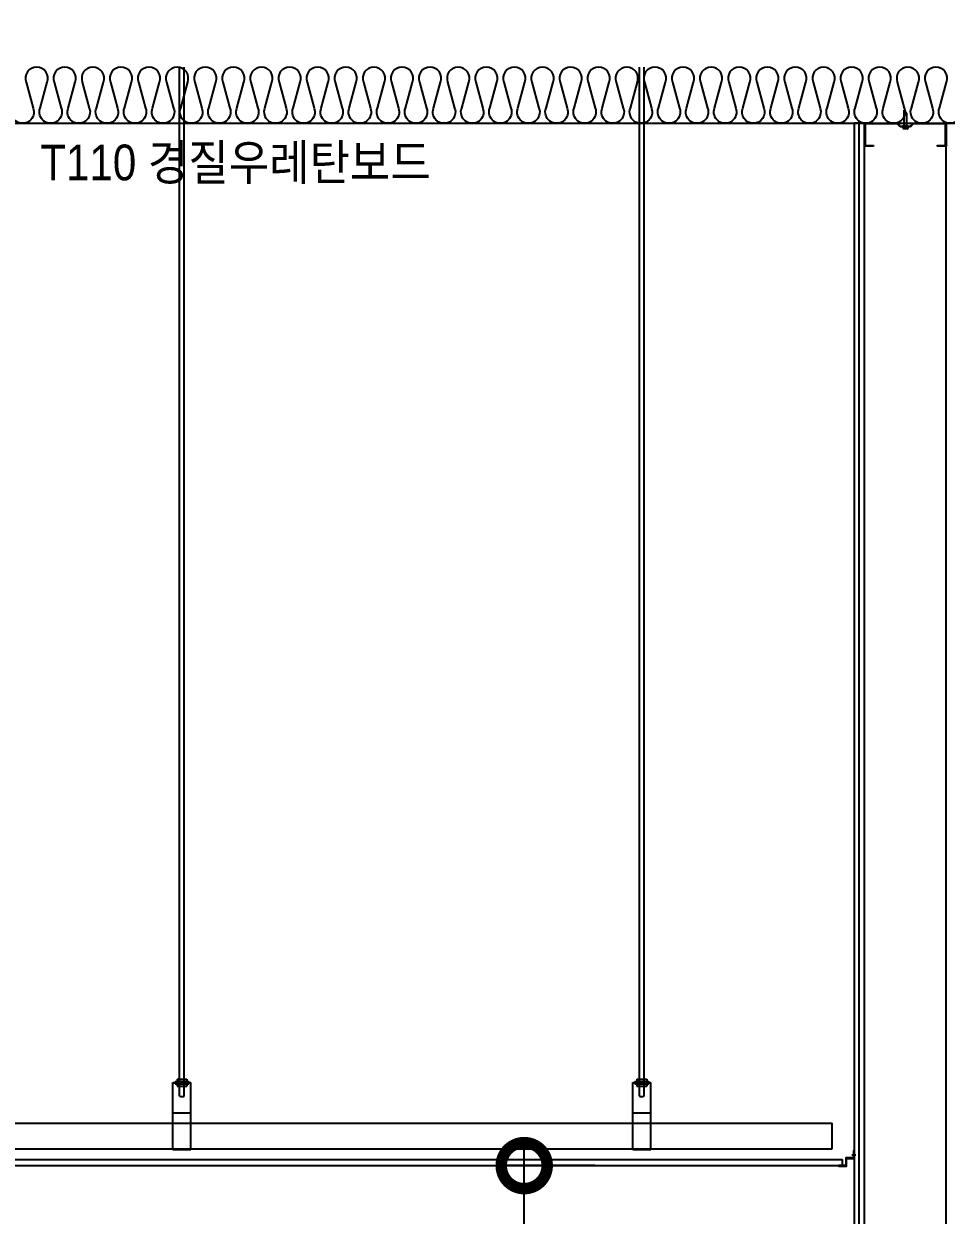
# Model space of a CAD drawing. Header units: millimetres. Extents: x 19868 to 801382, y -4805 to 85279.
# Drawn here: x 509113 to 510918, y 45782 to 48114 of the extents above; entities that cross this region are included whole.
import ezdxf
from ezdxf.enums import TextEntityAlignment as Align

# ---------------------------------------------------------------- set-up
doc = ezdxf.new("R2010")
doc.units = ezdxf.units.MM
doc.header["$LTSCALE"] = 250
doc.layers.get('Defpoints').update_dxf_attribs({"color": 151})
for name, color, linetype in [('8입면선', 8, 'Continuous'), ('A-CEIL', 8, 'Continuous'), ('A-CEIL_EL', 8, 'Continuous'), ('A-WALL-D', 7, 'Continuous'), ('GAGAM-DT', 7, 'Continuous'), ('ISL', 251, 'Continuous'), ('MO-S', 3, 'Continuous'), ('입면', 7, 'Continuous')]:
    doc.layers.add(name, color=color, linetype=linetype)
doc.layers.add('CK', color=221, linetype='Continuous', plot=False)
doc.layers.add('NOPLOT-단열', color=225, linetype='Continuous', plot=False)
doc.styles.add('Gdim', font='')
doc.styles.get('Gdim').set_extended_font_data('Dotum')
doc.dimstyles.new('Gdim50', dxfattribs={"dimscale": 30, "dimtxt": 3, "dimasz": 6, "dimexe": 1.5, "dimexo": 2, "dimgap": 1, "dimtad": 1, "dimdec": 0, "dimzin": 0, "dimdsep": 46, "dimlunit": 6, "dimtxsty": 'Gdim', "dimblk": 'DOTSMALL', "dimcen": 1.5, "dimdle": 1.5, "dimclrd": 256, "dimclre": 256, "dimclrt": 256, "dimazin": 0, "dimtfac": 1, "dimtdec": 0, "dimtix": 1, "dimtmove": 2, "dimatfit": 3, "dimldrblk": 'DOTSMALL', "dimfxl": 1.5, "dimtolj": 1, "dimtzin": 0, "dimlwd": -1, "dimlwe": -1, "dimarcsym": 1})

# ---------------------------------------------------------------- blocks, each defined once
blk = doc.blocks.new('_DotSmall')
at = {"color": 0, "linetype": 'ByBlock', "const_width": 0.5}
blk.add_lwpolyline([(-0.0625, 0, 1), (0.0625, 0, 1)], format="xyb", close=True, dxfattribs=at)
blk = doc.blocks.new('*D80')
at = {"layer": 'CK', "transparency": 16777216}
for p, q in [((510092.4, 42233.9), (510092.4, 45923.9)), ((510230.6, 45878.9), (510047.4, 45878.9)), ((510230.6, 42278.9), (510047.4, 42278.9))]:
    blk.add_line(p, q, dxfattribs=at)
at = {"layer": 'Defpoints', "color": 0, "transparency": 16777216}
for p in [(510092.4, 45878.9), (510290.6, 45878.9), (510290.6, 42278.9)]:
    blk.add_point(p, dxfattribs=at)
at = {"layer": 'CK', "transparency": 16777216, "xscale": 180, "yscale": 180, "zscale": 180}
for p, rotation in [((510092.4, 45878.9), 90), ((510092.4, 42278.9), 270)]:
    blk.add_blockref('_DotSmall', p, dxfattribs=dict(at, rotation=rotation))
at = {"layer": 'CK', "transparency": 16777216, "insert": (510008.6, 44078.9), "char_height": 90, "attachment_point": 5, "rotation": 90, "style": 'Gdim'}
blk.add_mtext('\\A1;3,600', dxfattribs=at)
blk = doc.blocks.new('*U124')
at = {"layer": '8입면선', "color": 8}
blk.add_line((3316397.6, 472011.4), (3316397.6, 477651.4), dxfattribs=at)
at = {"layer": 'A-WALL-D'}
for p, q in [((3316387.6, 477651.4), (3316387.6, 472011.4)), ((3316407.6, 477651.4), (3316387.6, 477651.4)), ((3316407.6, 472021.4), (3316407.6, 477651.4)), ((3316567.6, 472021.4), (3316567.6, 477651.4))]:
    blk.add_line(p, q, dxfattribs=at)
at = {"layer": 'GAGAM-DT', "color": 8}
for p, q in [((3316485.3, 477645.6), (3316485.3, 477677)), ((3316490.3, 477671.5), (3316485.3, 477677)), ((3316490.3, 477645.6), (3316490.3, 477671.5)), ((3316492.7, 477645.6), (3316482.8, 477645.6)), ((3316482.8, 477645.6), (3316482.8, 477642.1)), ((3316491.2, 477640.6), (3316484.3, 477640.6)), ((3316485.3, 477645.6), (3316485.3, 477640.6)), ((3316490.3, 477645.6), (3316490.3, 477640.6)), ((3316492.7, 477645.6), (3316492.7, 477642.1))]:
    blk.add_line(p, q, dxfattribs=at)
for centre, start, end in [((3316484.3, 477642.1), 180, 270), ((3316491.2, 477642.1), 270, 0)]:
    blk.add_arc(centre, 1.51, start, end, dxfattribs=at)
at = {"layer": '입면', "color": 6}
for p, q in [((3316407.6, 477606.4), (3316407.6, 477651.4)), ((3316407.6, 477651.4), (3316472.9, 477651.4)), ((3316472.4, 477650.2), (3316408.8, 477650.2)), ((3316408.8, 477650.2), (3316408.8, 477607.6)), ((3316477.4, 477644.4), (3316472.4, 477650.2)), ((3316472.9, 477651.4), (3316477.9, 477645.6)), ((3316497.8, 477644.4), (3316477.4, 477644.4)), ((3316477.9, 477645.6), (3316497.3, 477645.6)), ((3316497.3, 477645.6), (3316502.3, 477651.4)), ((3316502.8, 477650.2), (3316497.8, 477644.4)), ((3316502.3, 477651.4), (3316567.6, 477651.4)), ((3316566.4, 477650.2), (3316502.8, 477650.2)), ((3316566.4, 477607.6), (3316566.4, 477650.2)), ((3316567.6, 477651.4), (3316567.6, 477606.4)), ((3316425.4, 477606.4), (3316407.6, 477606.4)), ((3316408.8, 477607.6), (3316425.4, 477607.6)), ((3316425.4, 477607.6), (3316425.4, 477606.4)), ((3316549.8, 477606.4), (3316549.8, 477607.6)), ((3316549.8, 477607.6), (3316566.4, 477607.6)), ((3316567.6, 477606.4), (3316549.8, 477606.4))]:
    blk.add_line(p, q, dxfattribs=at)

msp = doc.modelspace()

# ---------------------------------------------------------------- linework, layer by layer
at = {"layer": 'A-CEIL'}
for p, q in [((508172, 45890.9, 0), (510715.1, 45890.9, 0)), ((508172, 45878.9, 0), (510715.1, 45878.9, 0))]:
    msp.add_line(p, q, dxfattribs=at)
at = {"layer": 'A-CEIL_EL'}
for p, q in [((509418, 46014.7, 0), (509418, 48028.9, 0)), ((509427, 46014.7, 0), (509427, 48028.9, 0)), ((510318, 46014.7, 0), (510318, 48028.9, 0)), ((510327, 46014.7, 0), (510327, 48028.9, 0)), ((509405, 45910.7, 0), (509405, 46041.9, 0)), ((509405, 46041.9, 0), (509440, 46041.9, 0)), ((509405, 46040.7, 0), (509440, 46040.7, 0)), ((509409.1, 46043.4, 0), (509436, 46043.4, 0)), ((509409.1, 46043.4, 0), (509409.1, 46041.9, 0)), ((509409.1, 46040.7, 0), (509409.1, 46039.2, 0)), ((509409.1, 46039.2, 0), (509436, 46039.2, 0)), ((509413, 46048.4, 0), (509432.1, 46048.4, 0)), ((509413, 46048.4, 0), (509413, 46043.4, 0)), ((509413, 46039.2, 0), (509413, 46034.2, 0)), ((509413, 46034.2, 0), (509432.1, 46034.2, 0)), ((509418, 46014.7, 0), (509418, 46034.2, 0)), ((509427, 46014.7, 0), (509427, 46034.2, 0)), ((509432.1, 46048.4, 0), (509432.1, 46043.4, 0)), ((509432.1, 46039.2, 0), (509432.1, 46034.2, 0)), ((509436, 46043.4, 0), (509436, 46041.9, 0)), ((509436, 46040.7, 0), (509436, 46039.2, 0)), ((509440, 45910.7, 0), (509440, 46041.9, 0)), ((510305, 45910.7, 0), (510305, 46041.9, 0)), ((510305, 46041.9, 0), (510340, 46041.9, 0)), ((510305, 46040.7, 0), (510340, 46040.7, 0)), ((510309.1, 46043.4, 0), (510336, 46043.4, 0)), ((510309.1, 46043.4, 0), (510309.1, 46041.9, 0)), ((510309.1, 46040.7, 0), (510309.1, 46039.2, 0)), ((510309.1, 46039.2, 0), (510336, 46039.2, 0)), ((510313, 46048.4, 0), (510332.1, 46048.4, 0)), ((510313, 46048.4, 0), (510313, 46043.4, 0)), ((510313, 46039.2, 0), (510313, 46034.2, 0)), ((510313, 46034.2, 0), (510332.1, 46034.2, 0)), ((510318, 46014.7, 0), (510318, 46034.2, 0)), ((510327, 46014.7, 0), (510327, 46034.2, 0)), ((510332.1, 46048.4, 0), (510332.1, 46043.4, 0)), ((510332.1, 46039.2, 0), (510332.1, 46034.2, 0)), ((510336, 46043.4, 0), (510336, 46041.9, 0)), ((510336, 46040.7, 0), (510336, 46039.2, 0)), ((510340, 45910.7, 0), (510340, 46041.9, 0)), ((509405, 45982.4, 0), (509440, 45982.4, 0)), ((510305, 45982.4, 0), (510340, 45982.4, 0)), ((508191.9, 45961.9, 0), (510695.2, 45961.9, 0)), ((509405, 45961.9, 0), (509440, 45961.9, 0)), ((510305, 45961.9, 0), (510340, 45961.9, 0)), ((510695.2, 45911.9, 0), (510695.2, 45961.9, 0)), ((508191.9, 45911.9, 0), (510695.2, 45911.9, 0)), ((509405, 45911.9, 0), (509440, 45911.9, 0)), ((509405, 45910.7, 0), (509440, 45910.7, 0)), ((510305, 45911.9, 0), (510340, 45911.9, 0)), ((510305, 45910.7, 0), (510340, 45910.7, 0))]:
    msp.add_line(p, q, dxfattribs=at)
for centre in [(509422.5, 46026.3, 0), (510322.5, 46026.3, 0)]:
    msp.add_arc(centre, 12.4, 248.715, 291.285, dxfattribs=at)
at = {"layer": 'ISL'}
msp.add_line((510715.1, 45878.9, 0), (510715.1, 45890.9, 0), dxfattribs=at)
msp.add_lwpolyline([(507752.4, 47168.9), (508548.2, 47168.9), (508548.2, 47918.9), (511448.2, 47918.9), (511448.2, 49318.9), (522528.2, 49318.9), (522528.2, 48568.9), (523448.2, 48568.9), (523448.2, 49318.9), (531428.2, 49318.9), (531428.2, 48768.9), (531948.2, 48768.9), (531948.2, 49318.9), (534528.2, 49318.9), (534528.2, 48568.9), (534928.2, 48568.9), (534928.2, 47698.9), (534528.2, 47698.9), (534528.2, 46578.9), (537628.2, 46578.9)], dxfattribs=at)
msp.add_lwpolyline([(510946.3, 47948.7, -1.449198), (510905.1, 47948.7), (510918.8, 47999.1, 0.524856), (510898.2, 48028.9, 0.524856), (510877.6, 47999.1), (510891.3, 47948.7, -1.449198), (510850.1, 47948.7), (510863.8, 47999.1, 0.524856), (510843.2, 48028.9, 0.524856), (510822.6, 47999.1), (510836.3, 47948.7, -1.449198), (510795.1, 47948.7), (510808.8, 47999.1, 0.524856), (510788.2, 48028.9, 0.524856), (510767.6, 47999.1), (510781.3, 47948.7, -1.449198), (510740.1, 47948.7), (510753.8, 47999.1, 0.524856), (510733.2, 48028.9, 0.524856), (510712.6, 47999.1), (510726.3, 47948.7, -1.449198), (510685.1, 47948.7), (510698.8, 47999.1, 0.524856), (510678.2, 48028.9, 0.524856), (510657.6, 47999.1), (510671.3, 47948.7, -1.449198), (510630.1, 47948.7), (510643.8, 47999.1, 0.524856), (510623.2, 48028.9, 0.524856), (510602.6, 47999.1), (510616.3, 47948.7, -1.449198), (510575.1, 47948.7), (510588.8, 47999.1, 0.524856), (510568.2, 48028.9, 0.524856), (510547.6, 47999.1), (510561.3, 47948.7, -0.524913), (510540.7, 47918.9, -0.524913), (510520.1, 47948.7), (510533.8, 47999.1, 0.524856), (510513.2, 48028.9, 0.524856), (510492.6, 47999.1), (510506.3, 47948.7, -1.449198), (510465.1, 47948.7), (510478.8, 47999.1, 0.524856), (510458.2, 48028.9, 0.524856), (510437.6, 47999.1), (510451.3, 47948.7, -1.449198), (510410.1, 47948.7), (510423.8, 47999.1, 0.524856), (510403.2, 48028.9, 0.524856), (510382.6, 47999.1), (510396.3, 47948.7, -1.449198), (510355.1, 47948.7), (510368.8, 47999.1, 0.524856), (510348.2, 48028.9, 0.524856), (510327.6, 47999.1), (510341.3, 47948.7, -1.449198), (510300.1, 47948.7), (510313.8, 47999.1, 0.524856), (510293.2, 48028.9, 0.524856), (510272.6, 47999.1), (510286.3, 47948.7, -1.449198), (510245.1, 47948.7), (510258.8, 47999.1, 0.524856), (510238.2, 48028.9, 0.524856), (510217.6, 47999.1), (510231.3, 47948.7, -1.449198), (510190.1, 47948.7), (510203.8, 47999.1, 0.524856), (510183.2, 48028.9, 0.524856), (510162.6, 47999.1), (510176.3, 47948.7, -1.449198), (510135.1, 47948.7), (510148.8, 47999.1, 0.524856), (510128.2, 48028.9, 0.524856), (510107.6, 47999.1), (510121.3, 47948.7, -1.449198), (510080.1, 47948.7), (510093.8, 47999.1, 0.524856), (510073.2, 48028.9, 0.524856), (510052.6, 47999.1), (510066.3, 47948.7, -1.449198), (510025.1, 47948.7), (510038.8, 47999.1, 0.524856), (510018.2, 48028.9, 0.524856), (509997.6, 47999.1), (510011.3, 47948.7, -1.449198), (509970.1, 47948.7), (509983.8, 47999.1, 0.524856), (509963.2, 48028.9, 0.524856), (509942.6, 47999.1), (509956.3, 47948.7, -1.449198), (509915.1, 47948.7), (509928.8, 47999.1, 0.524856), (509908.2, 48028.9, 0.524856), (509887.6, 47999.1), (509901.3, 47948.7, -1.449198), (509860.1, 47948.7), (509873.8, 47999.1, 0.524856), (509853.2, 48028.9, 0.524856), (509832.6, 47999.1), (509846.3, 47948.7, -1.449198), (509805.1, 47948.7), (509818.8, 47999.1, 0.524856), (509798.2, 48028.9, 0.524856), (509777.6, 47999.1), (509791.3, 47948.7, -1.449198), (509750.1, 47948.7), (509763.8, 47999.1, 0.524856), (509743.2, 48028.9, 0.524856), (509722.6, 47999.1), (509736.3, 47948.7, -1.449198), (509695.1, 47948.7), (509708.8, 47999.1, 0.524856), (509688.2, 48028.9, 0.524856), (509667.6, 47999.1), (509681.3, 47948.7, -1.449198), (509640.1, 47948.7), (509653.8, 47999.1, 0.524856), (509633.2, 48028.9, 0.524856), (509612.6, 47999.1), (509626.3, 47948.7, -1.449198), (509585.1, 47948.7), (509598.8, 47999.1, 0.524856), (509578.2, 48028.9, 0.524856), (509557.6, 47999.1), (509571.3, 47948.7, -1.449198), (509530.1, 47948.7), (509543.8, 47999.1, 0.524856), (509523.2, 48028.9, 0.524856), (509502.6, 47999.1), (509516.3, 47948.7, -1.449198), (509475.1, 47948.7), (509488.8, 47999.1, 0.524856), (509468.2, 48028.9, 0.524856), (509447.6, 47999.1), (509461.3, 47948.7, -1.449198), (509420.1, 47948.7), (509433.8, 47999.1, 0.524856), (509413.2, 48028.9, 0.524856), (509392.6, 47999.1), (509406.3, 47948.7, -1.449198), (509365.1, 47948.7), (509378.8, 47999.1, 0.524856), (509358.2, 48028.9, 0.524856), (509337.6, 47999.1), (509351.3, 47948.7, -1.449198), (509310.1, 47948.7), (509323.8, 47999.1, 0.524856), (509303.2, 48028.9, 0.524856), (509282.6, 47999.1), (509296.3, 47948.7, -1.449198), (509255.1, 47948.7), (509268.8, 47999.1, 0.524856), (509248.2, 48028.9, 0.524856), (509227.6, 47999.1), (509241.3, 47948.7, -1.449198), (509200.1, 47948.7), (509213.8, 47999.1, 0.524856), (509193.2, 48028.9, 0.524856), (509172.6, 47999.1), (509186.3, 47948.7, -1.449198), (509145.1, 47948.7), (509158.8, 47999.1, 0.524856), (509138.2, 48028.9, 0.524856), (509117.6, 47999.1), (509131.3, 47948.7, -1.449198), (509090.1, 47948.7)], format="xyb", dxfattribs=at)
at = {"layer": 'MO-S'}
msp.add_line((510733.4, 45900.1, 0), (510741.5, 45900.1, 0), dxfattribs=at)
at = {"layer": 'MO-S', "elevation": 0}
msp.add_lwpolyline([(510738.2, 45907.7), (510737, 45907.7), (510737, 45893.9), (510722, 45893.9), (510722, 45878.9), (510708.2, 45878.9), (510708.2, 45877.7), (510723.2, 45877.7), (510723.2, 45892.7), (510738.2, 45892.7)], close=True, dxfattribs=at)

# ---------------------------------------------------------------- block references
at = {"layer": 'A-WALL-D'}
msp.add_blockref('*U124', (-2805649.4, -429732.5), dxfattribs=at)

# ---------------------------------------------------------------- texts
at = {"layer": 'NOPLOT-단열', "style": 'Gdim', "width": 0.9}
msp.add_text('T110 경질우레탄보드', height=70, dxfattribs=at).set_placement((509527.4, 47842.3), align=Align.MIDDLE_CENTER)

# ---------------------------------------------------------------- dimensions: what is measured, and where the dimension line sits
at = {"layer": 'CK'}
dim = msp.add_linear_dim(base=(510092.4, 45878.9), p1=(510290.6, 42278.9), p2=(510290.6, 45878.9), angle=90, dimstyle='Gdim50', dxfattribs=at)
dim.commit()
dim.dimension.update_dxf_attribs({"geometry": '*D80', "text_midpoint": (510008.6, 44078.9)})

doc.saveas('drawing.dxf')
